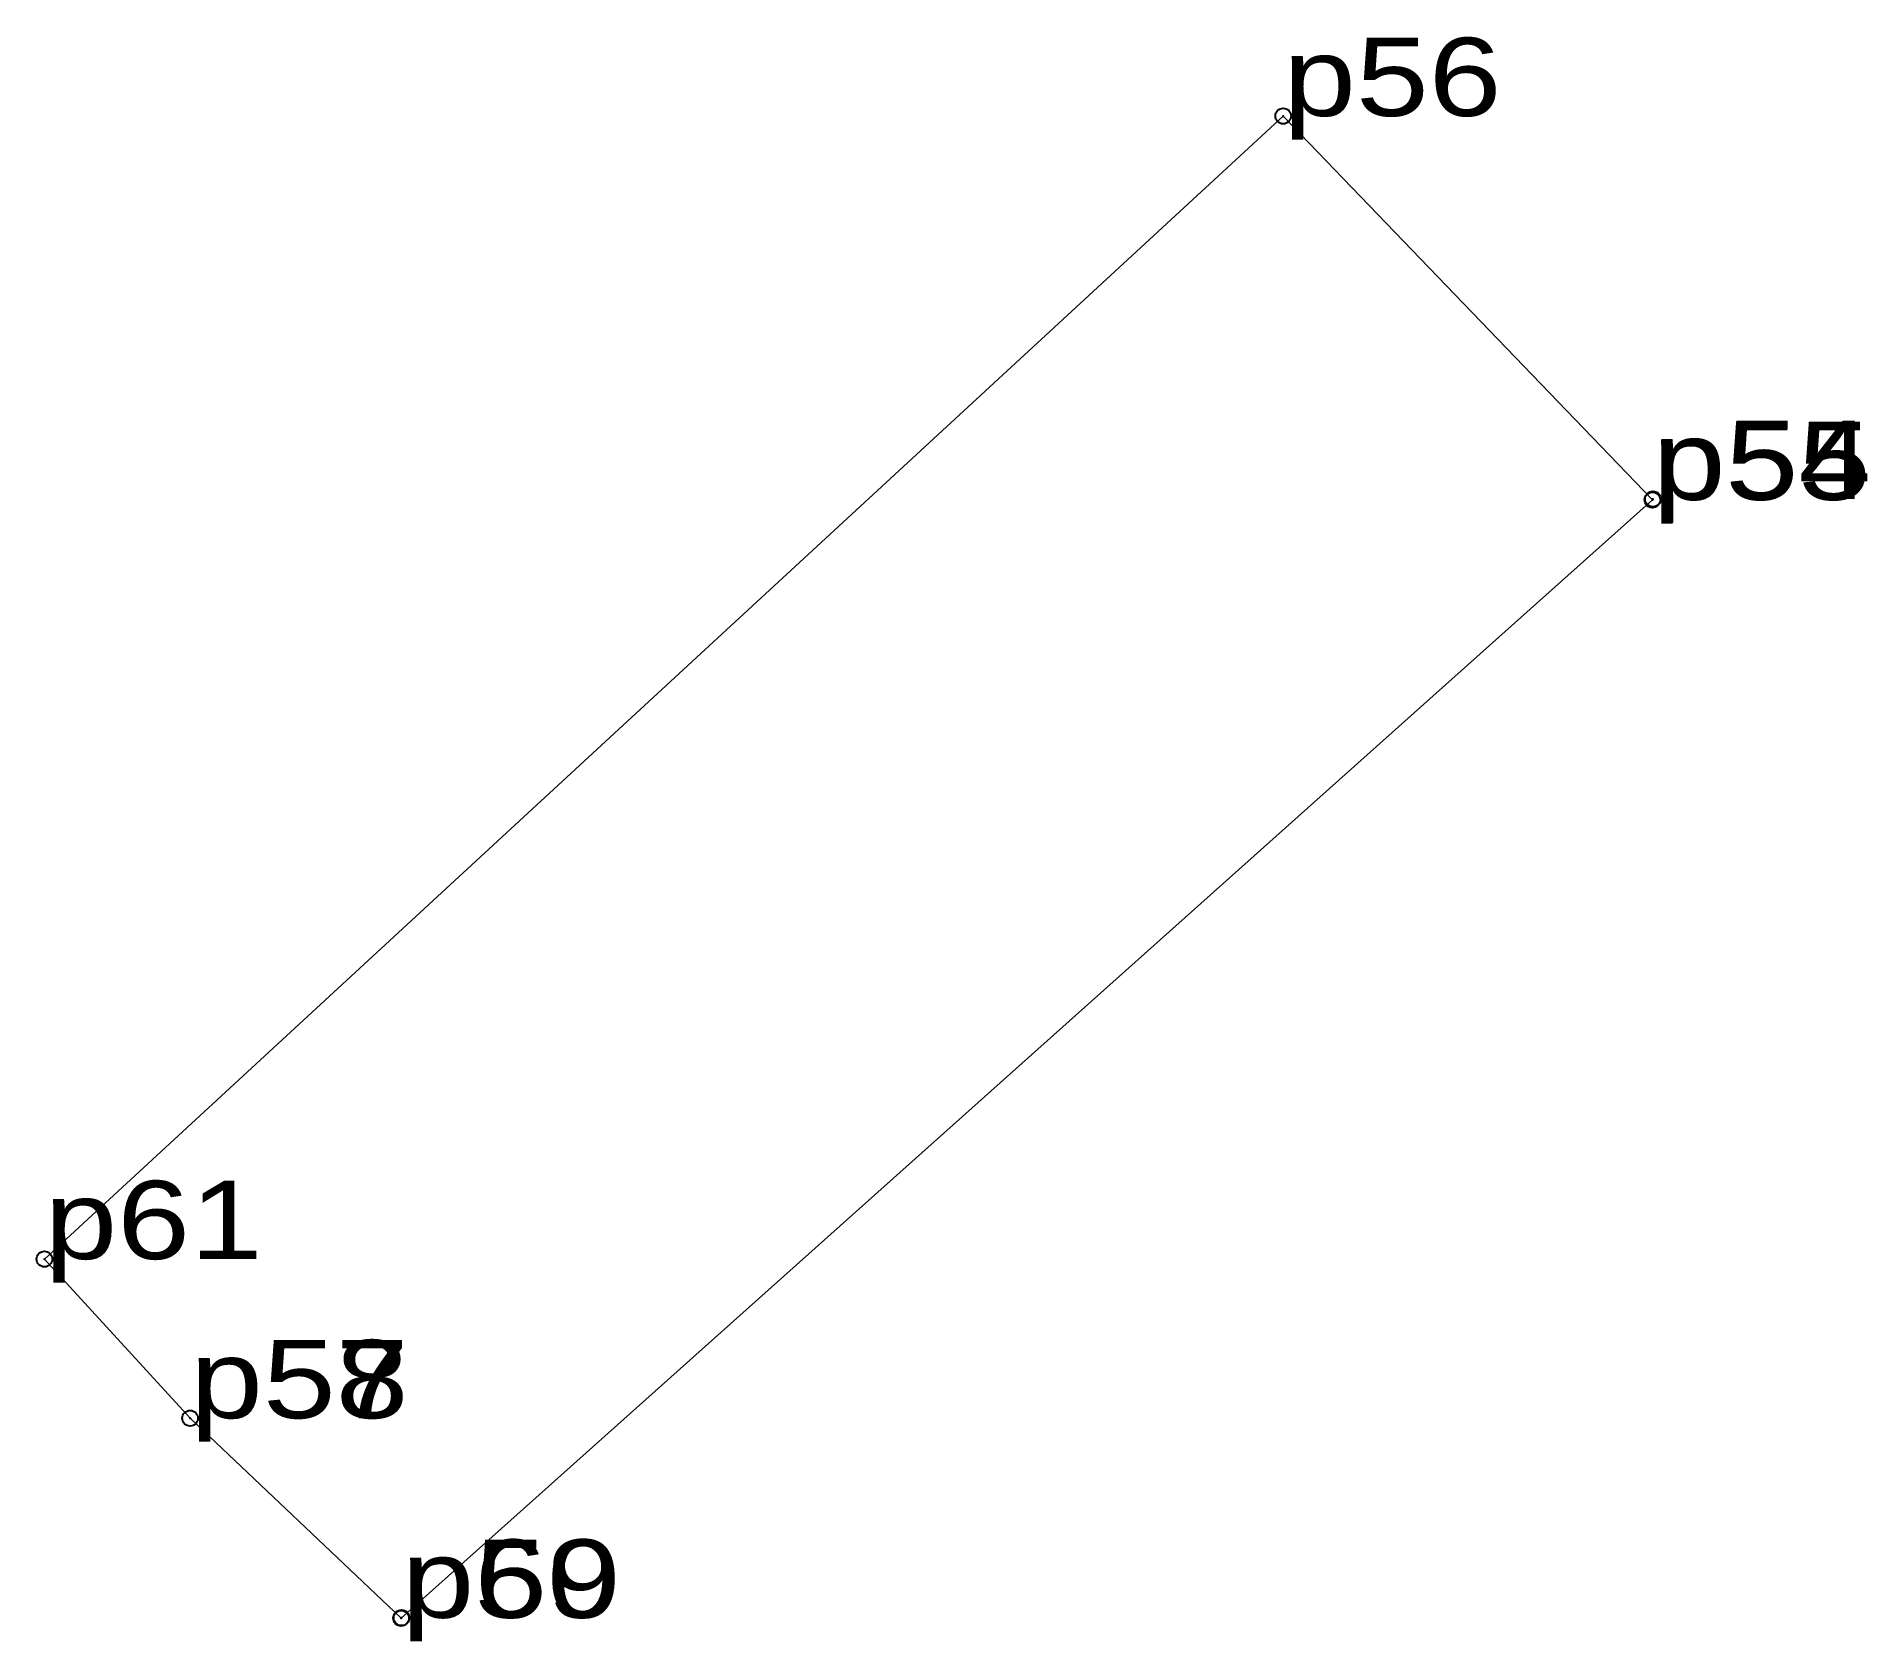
# Model space of a CAD drawing. Header units: metres. Extents: x 537412.8 to 537454.9, y 1837890.9 to 1837927.8.
import ezdxf

# ---------------------------------------------------------------- set-up
doc = ezdxf.new("R2010")
doc.units = ezdxf.units.M
doc.header["$LTSCALE"] = 0.72
doc.header["$PDMODE"] = 32
doc.header["$PDSIZE"] = 0.36
doc.layers.add('10', color=7, linetype='Continuous', lineweight=13)
doc.layers.add('12', color=7, linetype='Continuous')
doc.layers.add('7', color=7, linetype='Continuous')

msp = doc.modelspace()

# ---------------------------------------------------------------- linework, layer by layer
at = {"layer": '10'}
msp.add_lwpolyline([(537441.43, 1837925.98), (537449.92, 1837917.15), (537421.15, 1837891.43), (537416.3, 1837896.03), (537412.95, 1837899.69)], close=True, dxfattribs=at)
at = {"layer": '7'}
for p in [(537441.43, 1837925.98), (537449.92, 1837917.15), (537449.93, 1837917.17), (537412.95, 1837899.69), (537416.3, 1837896.03), (537421.15, 1837891.43), (537421.16, 1837891.44)]:
    msp.add_point(p, dxfattribs=at)

# ---------------------------------------------------------------- texts
at = {"layer": '12', "width": 1.25}
for s, p in [('p56', (537441.43, 1837925.98)), ('p55', (537449.92, 1837917.15)), ('p54', (537449.93, 1837917.17)), ('p61', (537412.95, 1837899.69)), ('p58', (537416.3, 1837896.03)), ('p57', (537416.3, 1837896.03)), ('p59', (537421.16, 1837891.44)), ('p60', (537421.16, 1837891.44))]:
    msp.add_text(s, height=1.8, dxfattribs=at).set_placement(p)

doc.saveas('drawing.dxf')
